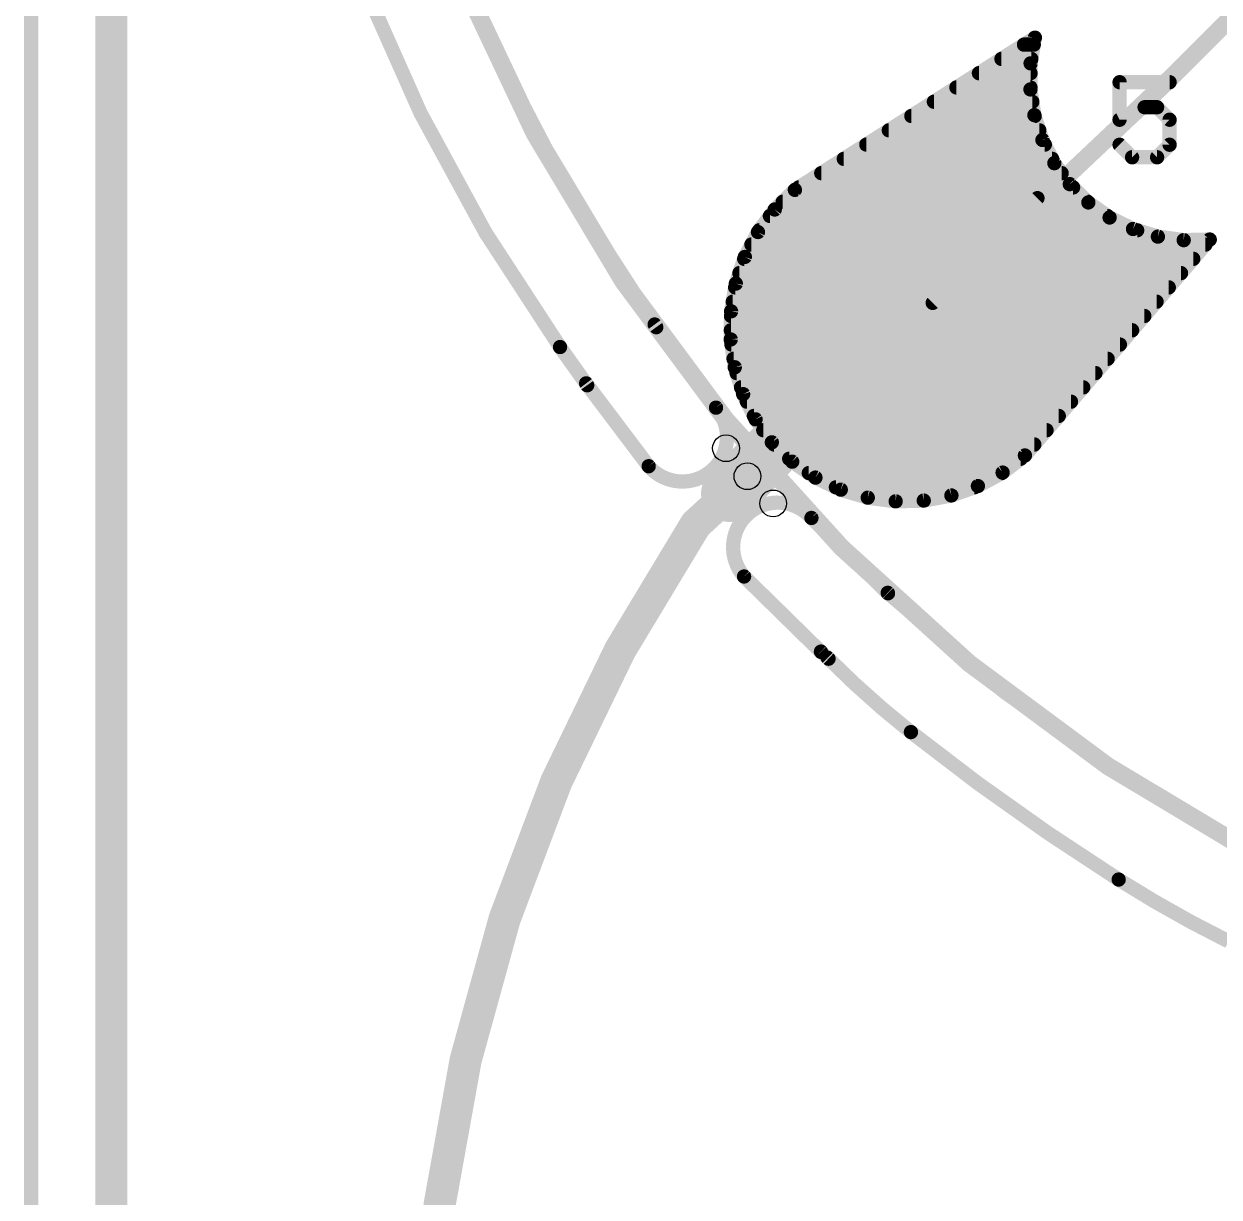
# Model space of a CAD drawing. Extents: x 0 to 107, y -24 to 80.
# Drawn here: x 1.17 to 18.18, y 27.7 to 44.39 of the extents above; entities that cross this region are included whole.
import ezdxf

# ---------------------------------------------------------------- set-up
doc = ezdxf.new("R2010")
doc.units = 0
for name, color, linetype in [('1', 12, 'CONTINUOUS'), ('16', 132, 'CONTINUOUS'), ('17', 110, 'CONTINUOUS'), ('20', 53, 'CONTINUOUS'), ('21', 53, 'CONTINUOUS'), ('23', 53, 'CONTINUOUS')]:
    doc.layers.add(name, color=color, linetype=linetype)

# ---------------------------------------------------------------- blocks, each defined once
blk = doc.blocks.new('ROUNDP')
at = {"const_width": 0.5}
blk.add_lwpolyline([(0, -0.25, 1), (0, 0.25, 1), (0, -0.25)], format="xyb", dxfattribs=at)

msp = doc.modelspace()

# ---------------------------------------------------------------- linework, layer by layer
at = {"layer": '1'}
for points, const_width in [([(2.413, 1.397), (2.413, 63.881)], 0.4572), ([(15.5572, 44.1933), (12.1409, 42.0278)], 0.2032), ([(15.4956, 43.8276), (15.5572, 44.1933)], 0.2032), ([(15.4012, 44.0944), (15.5405, 44.0944)], 0.2032), ([(15.0806, 43.8912), (15.5063, 43.8912)], 0.2032), ([(15.4931, 43.4569), (15.4956, 43.8276)], 0.2032), ([(14.76, 43.688), (15.4947, 43.688)], 0.2032), ([(14.4394, 43.4848), (15.4933, 43.4848)], 0.2032), ([(15.5498, 43.0904), (15.4931, 43.4569)], 0.2032), ([(14.1189, 43.2816), (15.5202, 43.2816)], 0.2032), ([(13.7983, 43.0784), (15.5537, 43.0784)], 0.2032), ([(15.6641, 42.7377), (15.5498, 43.0904)], 0.2032), ([(13.4777, 42.8752), (15.6196, 42.8752)], 0.2032), ([(13.1572, 42.672), (15.6978, 42.672)], 0.2032), ([(15.8333, 42.4077), (15.6641, 42.7377)], 0.2032), ([(12.8366, 42.4688), (15.802, 42.4688)], 0.2032), ([(12.516, 42.2656), (15.9378, 42.2656)], 0.2032), ([(16.0529, 42.109), (15.8333, 42.4077)], 0.2032), ([(16.3173, 41.849), (16.0529, 42.109)], 0.2032), ([(12.1409, 42.0278), (11.8544, 41.7484)], 0.2032), ([(12.1954, 42.0624), (16.1002, 42.0624)], 0.2032), ([(11.8544, 41.7484), (11.6151, 41.4276)], 0.2032), ([(11.968, 41.8592), (16.3069, 41.8592)], 0.2032), ([(16.6197, 41.6345), (16.3173, 41.849)], 0.2032), ([(11.7854, 41.656), (16.5895, 41.656)], 0.2032), ([(16.9525, 41.471), (16.6197, 41.6345)], 0.2032), ([(11.6151, 41.4276), (11.4289, 41.0734)], 0.2032), ([(11.6338, 41.4528), (17.0122, 41.4528)], 0.2032), ([(17.3071, 41.3627), (16.9525, 41.471)], 0.2032), ([(11.5215, 41.2496), (17.984, 41.2496)], 0.2032), ([(15.4146, 38.2486), (18.0452, 41.321)], 0.2032), ([(17.6745, 41.3123), (17.3071, 41.3627)], 0.2032), ([(18.0452, 41.321), (17.6745, 41.3123)], 0.2032), ([(11.4289, 41.0734), (11.3004, 40.6943)], 0.2032), ([(11.4198, 41.0464), (17.81, 41.0464)], 0.2032), ([(11.3509, 40.8432), (17.6361, 40.8432)], 0.2032), ([(11.3004, 40.6943), (11.2328, 40.2999)], 0.2032), ([(11.2911, 40.64), (17.4621, 40.64)], 0.2032), ([(11.2563, 40.4368), (17.2881, 40.4368)], 0.2032), ([(11.7856, 38.3007), (14.1028, 40.4197)], 0.4572), ([(11.2328, 40.2999), (11.2278, 39.8997)], 0.2032), ([(11.232, 40.2336), (17.1141, 40.2336)], 0.2032), ([(11.2278, 39.8997), (11.2854, 39.5036)], 0.2032), ([(11.2294, 40.0304), (16.9402, 40.0304)], 0.2032), ([(11.2383, 39.8272), (16.7662, 39.8272)], 0.2032), ([(11.2679, 39.624), (16.5922, 39.624)], 0.2032), ([(11.2854, 39.5036), (11.4042, 39.1215)], 0.2032), ([(11.3112, 39.4208), (16.4182, 39.4208)], 0.2032), ([(11.3743, 39.2176), (16.2443, 39.2176)], 0.2032), ([(11.4042, 39.1215), (11.5814, 38.7626)], 0.2032), ([(11.4571, 39.0144), (16.0703, 39.0144)], 0.2032), ([(11.5574, 38.8112), (15.8963, 38.8112)], 0.2032), ([(11.5814, 38.7626), (11.8125, 38.4359)], 0.2032), ([(11.2116, 37.7088), (11.7856, 38.3007)], 0.8128), ([(11.6908, 38.608), (15.7223, 38.608)], 0.2032), ([(11.8125, 38.4359), (12.103, 38.1605)], 0.2032), ([(11.8453, 38.4048), (15.5484, 38.4048)], 0.2032), ([(12.0596, 38.2016), (15.3534, 38.2016)], 0.2032), ([(15.0972, 38.0048), (15.4146, 38.2486)], 0.2032), ([(12.103, 38.1605), (12.4329, 37.934)], 0.2032), ([(14.7455, 37.8137), (15.0972, 38.0048)], 0.2032), ([(10.7312, 37.2686), (11.2116, 37.7088)], 0.4572), ([(12.3391, 37.9984), (15.0854, 37.9984)], 0.2032), ([(12.4329, 37.934), (12.7942, 37.7619)], 0.2032), ([(12.7242, 37.7952), (14.6932, 37.7952)], 0.2032), ([(12.7942, 37.7619), (13.178, 37.6484)], 0.2032), ([(13.9749, 37.6069), (14.3683, 37.68)], 0.2032), ([(14.3683, 37.68), (14.7455, 37.8137)], 0.2032), ([(13.178, 37.6484), (13.5748, 37.5963)], 0.2032), ([(13.5748, 37.5963), (13.9749, 37.6069)], 0.2032)]:
    msp.add_lwpolyline(points, dxfattribs=dict(at, const_width=const_width))
for points, const_width in [([(15.6073, 44.1849, 1), (15.5071, 44.2017)], 0.1016), ([(15.5844, 44.1504, 1), (15.53, 44.2362)], 0.1016), ([(15.4012, 44.1452, 1), (15.4012, 44.0436)], 0.1016), ([(15.5405, 44.0436, 1), (15.5405, 44.1452)], 0.1016), ([(15.0806, 43.942, 1), (15.0806, 43.8404)], 0.1016), ([(15.5464, 43.8273, 1), (15.4448, 43.828)], 0.1016), ([(15.4455, 43.8361, 1), (15.5457, 43.8192)], 0.1016), ([(15.5063, 43.8404, 1), (15.5063, 43.942)], 0.1016), ([(14.76, 43.7388, 1), (14.76, 43.6372)], 0.1016), ([(15.4947, 43.6372, 1), (15.4947, 43.7388)], 0.1016), ([(14.4394, 43.5356, 1), (14.4394, 43.434)], 0.1016), ([(15.5433, 43.4646, 1), (15.4429, 43.4491)], 0.1016), ([(15.4933, 43.434, 1), (15.4933, 43.5356)], 0.1016), ([(14.1189, 43.3324, 1), (14.1189, 43.2308)], 0.1016), ([(15.4423, 43.4572, 1), (15.5439, 43.4565)], 0.1016), ([(15.5202, 43.2308, 1), (15.5202, 43.3324)], 0.1016), ([(13.7983, 43.1292, 1), (13.7983, 43.0276)], 0.1016), ([(15.5981, 43.1061, 1), (15.5015, 43.0748)], 0.1016), ([(15.4996, 43.0827, 1), (15.6, 43.0982)], 0.1016), ([(15.5537, 43.0276, 1), (15.5537, 43.1292)], 0.1016), ([(13.4777, 42.926, 1), (13.4777, 42.8244)], 0.1016), ([(15.6196, 42.8244, 1), (15.6196, 42.926)], 0.1016), ([(13.1572, 42.7228, 1), (13.1572, 42.6212)], 0.1016), ([(15.7094, 42.7609, 1), (15.6189, 42.7145)], 0.1016), ([(15.6158, 42.722, 1), (15.7125, 42.7534)], 0.1016), ([(15.6978, 42.6212, 1), (15.6978, 42.7228)], 0.1016), ([(12.8366, 42.5196, 1), (12.8366, 42.418)], 0.1016), ([(15.802, 42.418, 1), (15.802, 42.5196)], 0.1016), ([(12.516, 42.3164, 1), (12.516, 42.2148)], 0.1016), ([(15.8742, 42.4378, 1), (15.7924, 42.3777)], 0.1016), ([(15.7881, 42.3846, 1), (15.8785, 42.4309)], 0.1016), ([(15.9378, 42.2148, 1), (15.9378, 42.3164)], 0.1016), ([(16.0885, 42.1452, 1), (16.0173, 42.0727)], 0.1016), ([(16.0119, 42.0789, 1), (16.0938, 42.139)], 0.1016), ([(12.1137, 42.0707, 1), (12.1681, 41.9849)], 0.1016), ([(12.1764, 41.9915, 1), (12.1054, 42.0642)], 0.1016), ([(12.1954, 42.1132, 1), (12.1954, 42.0116)], 0.1016), ([(16.1002, 42.0116, 1), (16.1002, 42.1132)], 0.1016), ([(11.8951, 41.7181, 1), (11.8137, 41.7788)], 0.1016), ([(11.968, 41.91, 1), (11.968, 41.8084)], 0.1016), ([(16.3467, 41.8905, 1), (16.2879, 41.8076)], 0.1016), ([(16.2817, 41.8128, 1), (16.3529, 41.8852)], 0.1016), ([(16.3069, 41.8084, 1), (16.3069, 41.91)], 0.1016), ([(11.7854, 41.7068, 1), (11.7854, 41.6052)], 0.1016), ([(11.8189, 41.7848, 1), (11.8898, 41.7121)], 0.1016), ([(16.6421, 41.6801, 1), (16.5973, 41.5889)], 0.1016), ([(16.5895, 41.6052, 1), (16.5895, 41.7068)], 0.1016), ([(16.5904, 41.5931, 1), (16.6491, 41.676)], 0.1016), ([(11.5744, 41.458, 1), (11.6558, 41.3973)], 0.1016), ([(11.66, 41.404, 1), (11.5701, 41.4513)], 0.1016), ([(11.6338, 41.5036, 1), (11.6338, 41.402)], 0.1016), ([(16.9674, 41.5196, 1), (16.9377, 41.4225)], 0.1016), ([(16.9301, 41.4254, 1), (16.9749, 41.5166)], 0.1016), ([(17.0122, 41.402, 1), (17.0122, 41.5036)], 0.1016), ([(11.5215, 41.3004, 1), (11.5215, 41.1988)], 0.1016), ([(17.3141, 41.413, 1), (17.3002, 41.3124)], 0.1016), ([(17.2923, 41.3141, 1), (17.322, 41.4113)], 0.1016), ([(17.6733, 41.363, 1), (17.6757, 41.2615)], 0.1016), ([(17.6676, 41.2619, 1), (17.6814, 41.3626)], 0.1016), ([(17.984, 41.1988, 1), (17.984, 41.3004)], 0.1016), ([(18.0838, 41.288, 1), (18.0066, 41.3541)], 0.1016), ([(18.0464, 41.2703, 1), (18.044, 41.3718)], 0.1016), ([(11.477, 41.0571, 1), (11.3808, 41.0897)], 0.1016), ([(11.4198, 41.0972, 1), (11.4198, 40.9956)], 0.1016), ([(11.3839, 41.097, 1), (11.4739, 41.0497)], 0.1016), ([(17.81, 40.9956, 1), (17.81, 41.0972)], 0.1016), ([(11.3509, 40.894, 1), (11.3509, 40.7924)], 0.1016), ([(17.6361, 40.7924, 1), (17.6361, 40.894)], 0.1016), ([(11.2911, 40.6908, 1), (11.2911, 40.5892)], 0.1016), ([(11.2523, 40.7106, 1), (11.3485, 40.678)], 0.1016), ([(11.3505, 40.6857, 1), (11.2504, 40.7029)], 0.1016), ([(17.4621, 40.5892, 1), (17.4621, 40.6908)], 0.1016), ([(11.2563, 40.4876, 1), (11.2563, 40.386)], 0.1016), ([(14.1799, 40.3354, 1), (14.0256, 40.5041)], 0.2286), ([(17.2881, 40.386, 1), (17.2881, 40.4876)], 0.1016), ([(11.232, 40.2844, 1), (11.232, 40.1828)], 0.1016), ([(11.2836, 40.2992, 1), (11.182, 40.3005)], 0.1016), ([(11.1828, 40.3084, 1), (11.2829, 40.2913)], 0.1016), ([(17.1141, 40.1828, 1), (17.1141, 40.2844)], 0.1016), ([(11.2781, 39.907, 1), (11.1775, 39.8924)], 0.1016), ([(11.2294, 40.0812, 1), (11.2294, 39.9796)], 0.1016), ([(16.9402, 39.9796, 1), (16.9402, 40.0812)], 0.1016), ([(11.177, 39.9003, 1), (11.2786, 39.899)], 0.1016), ([(11.2383, 39.878, 1), (11.2383, 39.7764)], 0.1016), ([(16.7662, 39.7764, 1), (16.7662, 39.878)], 0.1016), ([(11.2679, 39.6748, 1), (11.2679, 39.5732)], 0.1016), ([(16.5922, 39.5732, 1), (16.5922, 39.6748)], 0.1016), ([(11.3339, 39.5187, 1), (11.2369, 39.4885)], 0.1016), ([(11.2351, 39.4963, 1), (11.3357, 39.5109)], 0.1016), ([(11.3112, 39.4716, 1), (11.3112, 39.37)], 0.1016), ([(16.4182, 39.37, 1), (16.4182, 39.4716)], 0.1016), ([(11.3743, 39.2684, 1), (11.3743, 39.1668)], 0.1016), ([(16.2443, 39.1668, 1), (16.2443, 39.2684)], 0.1016), ([(11.4498, 39.144, 1), (11.3587, 39.099)], 0.1016), ([(11.3557, 39.1064, 1), (11.4528, 39.1366)], 0.1016), ([(11.4571, 39.0652, 1), (11.4571, 38.9636)], 0.1016), ([(16.0703, 38.9636, 1), (16.0703, 39.0652)], 0.1016), ([(11.5574, 38.862, 1), (11.5574, 38.7604)], 0.1016), ([(11.6229, 38.7919, 1), (11.5399, 38.7333)], 0.1016), ([(11.5359, 38.7401, 1), (11.627, 38.7851)], 0.1016), ([(15.8963, 38.7604, 1), (15.8963, 38.862)], 0.1016), ([(11.9315, 38.1592, 1), (11.6397, 38.4422)], 0.4064), ([(11.6908, 38.6588, 1), (11.6908, 38.5572)], 0.1016), ([(15.7223, 38.5572, 1), (15.7223, 38.6588)], 0.1016), ([(11.7085, 38.385, 1), (11.8627, 38.2164)], 0.2286), ([(11.8475, 38.4727, 1), (11.7776, 38.399)], 0.1016), ([(11.7711, 38.4065, 1), (11.854, 38.4652)], 0.1016), ([(11.8453, 38.4556, 1), (11.8453, 38.354)], 0.1016), ([(15.5484, 38.354, 1), (15.5484, 38.4556)], 0.1016), ([(12.0596, 38.2524, 1), (12.0596, 38.1508)], 0.1016), ([(15.3534, 38.1508, 1), (15.3534, 38.2524)], 0.1016), ([(15.376, 38.2816, 1), (15.4532, 38.2155)], 0.1016), ([(15.4455, 38.2083, 1), (15.3837, 38.2889)], 0.1016), ([(12.1317, 38.2024, 1), (12.0742, 38.1186)], 0.1016), ([(12.068, 38.1237, 1), (12.1379, 38.1974)], 0.1016), ([(15.1214, 37.9602, 1), (15.0729, 38.0495)], 0.1016), ([(11.0657, 37.8503, 1), (11.3575, 37.5673)], 0.4064), ([(11.2888, 37.6245, 1), (11.1344, 37.7931)], 0.2286), ([(12.3391, 38.0492, 1), (12.3391, 37.9476)], 0.1016), ([(12.4547, 37.9799, 1), (12.4111, 37.8881)], 0.1016), ([(12.4041, 37.8921, 1), (12.4617, 37.9759)], 0.1016), ([(15.0662, 38.0451, 1), (15.1281, 37.9645)], 0.1016), ([(15.0854, 37.9476, 1), (15.0854, 38.0492)], 0.1016), ([(12.7242, 37.846, 1), (12.7242, 37.7444)], 0.1016), ([(12.8086, 37.8106, 1), (12.7798, 37.7131)], 0.1016), ([(12.7724, 37.716, 1), (12.816, 37.8077)], 0.1016), ([(14.3514, 37.7279, 1), (14.3853, 37.6321)], 0.1016), ([(14.3776, 37.6301, 1), (14.3591, 37.73)], 0.1016), ([(14.6932, 37.7444, 1), (14.6932, 37.846)], 0.1016), ([(14.7213, 37.8584, 1), (14.7698, 37.7691)], 0.1016), ([(14.7625, 37.7659, 1), (14.7286, 37.8616)], 0.1016), ([(13.1846, 37.6987, 1), (13.1714, 37.598)], 0.1016), ([(13.1636, 37.5996, 1), (13.1924, 37.6971)], 0.1016), ([(13.5734, 37.6471, 1), (13.5761, 37.5455)], 0.1016), ([(13.5682, 37.5459, 1), (13.5814, 37.6467)], 0.1016), ([(13.9656, 37.6569, 1), (13.9841, 37.557)], 0.1016), ([(13.9762, 37.5561, 1), (13.9735, 37.6577)], 0.1016), ([(10.7312, 37.2686, 0.2077), (7.493, 19.304)], 0.4572), ([(10.654, 37.3529, 1), (10.8084, 37.1843)], 0.2286), ([(10.8263, 37.2052, 1), (10.6361, 37.332)], 0.2286), ([(22.225, 28.702, 0.1436), (15.24, 18.796)], 0.4572)]:
    msp.add_lwpolyline(points, format="xyb", dxfattribs=dict(at, const_width=const_width))
at = {"layer": '16'}
for points, const_width in [([(5.4864, 54.6101, 0.4142), (30.48, 29.6165)], 0.254), ([(15.6073, 44.1849, 1), (15.5071, 44.2017)], 0.1016), ([(15.5844, 44.1504, 1), (15.53, 44.2362)], 0.1016), ([(15.4012, 44.1452, 1), (15.4012, 44.0436)], 0.1016), ([(15.5405, 44.0436, 1), (15.5405, 44.1452)], 0.1016), ([(15.0806, 43.942, 1), (15.0806, 43.8404)], 0.1016), ([(15.5464, 43.8273, 1), (15.4448, 43.828)], 0.1016), ([(15.4455, 43.8361, 1), (15.5457, 43.8192)], 0.1016), ([(15.5063, 43.8404, 1), (15.5063, 43.942)], 0.1016), ([(14.76, 43.7388, 1), (14.76, 43.6372)], 0.1016), ([(15.4947, 43.6372, 1), (15.4947, 43.7388)], 0.1016), ([(17.4351, 43.655, 1), (17.5249, 43.5652)], 0.127), ([(17.5236, 43.5639, 1), (17.4364, 43.6563)], 0.127), ([(14.4394, 43.5356, 1), (14.4394, 43.434)], 0.1016), ([(15.5433, 43.4646, 1), (15.4429, 43.4491)], 0.1016), ([(15.4933, 43.434, 1), (15.4933, 43.5356)], 0.1016), ([(14.1189, 43.3324, 1), (14.1189, 43.2308)], 0.1016), ([(15.4423, 43.4572, 1), (15.5439, 43.4565)], 0.1016), ([(15.5202, 43.2308, 1), (15.5202, 43.3324)], 0.1016), ([(13.7983, 43.1292, 1), (13.7983, 43.0276)], 0.1016), ([(15.5981, 43.1061, 1), (15.5015, 43.0748)], 0.1016), ([(15.4996, 43.0827, 1), (15.6, 43.0982)], 0.1016), ([(15.5537, 43.0276, 1), (15.5537, 43.1292)], 0.1016), ([(13.4777, 42.926, 1), (13.4777, 42.8244)], 0.1016), ([(15.6196, 42.8244, 1), (15.6196, 42.926)], 0.1016), ([(13.1572, 42.7228, 1), (13.1572, 42.6212)], 0.1016), ([(15.7094, 42.7609, 1), (15.6189, 42.7145)], 0.1016), ([(15.6158, 42.722, 1), (15.7125, 42.7534)], 0.1016), ([(15.6978, 42.6212, 1), (15.6978, 42.7228)], 0.1016), ([(12.8366, 42.5196, 1), (12.8366, 42.418)], 0.1016), ([(15.802, 42.418, 1), (15.802, 42.5196)], 0.1016), ([(12.516, 42.3164, 1), (12.516, 42.2148)], 0.1016), ([(15.8742, 42.4378, 1), (15.7924, 42.3777)], 0.1016), ([(15.7881, 42.3846, 1), (15.8785, 42.4309)], 0.1016), ([(15.9377, 42.2148, 1), (15.9377, 42.3164)], 0.1016), ([(16.0885, 42.1452, 1), (16.0173, 42.0727)], 0.1016), ([(16.0119, 42.0789, 1), (16.0938, 42.139)], 0.1016), ([(12.1137, 42.0707, 1), (12.1681, 41.9849)], 0.1016), ([(12.1764, 41.9915, 1), (12.1054, 42.0642)], 0.1016), ([(12.1954, 42.1132, 1), (12.1954, 42.0116)], 0.1016), ([(16.1002, 42.0116, 1), (16.1002, 42.1132)], 0.1016), ([(11.8951, 41.718, 1), (11.8137, 41.7788)], 0.1016), ([(11.968, 41.91, 1), (11.968, 41.8084)], 0.1016), ([(15.6289, 41.8741, 1), (15.5571, 41.9459)], 0.1016), ([(16.3467, 41.8905, 1), (16.2879, 41.8076)], 0.1016), ([(16.2817, 41.8128, 1), (16.3529, 41.8852)], 0.1016), ([(16.3069, 41.8084, 1), (16.3069, 41.91)], 0.1016), ([(11.7854, 41.7068, 1), (11.7854, 41.6052)], 0.1016), ([(11.8189, 41.7848, 1), (11.8899, 41.712)], 0.1016), ([(16.6421, 41.6801, 1), (16.5973, 41.5889)], 0.1016), ([(16.5895, 41.6052, 1), (16.5895, 41.7068)], 0.1016), ([(16.5904, 41.5931, 1), (16.6491, 41.676)], 0.1016), ([(11.5744, 41.458, 1), (11.6558, 41.3973)], 0.1016), ([(11.6601, 41.404, 1), (11.5701, 41.4513)], 0.1016), ([(11.6339, 41.5036, 1), (11.6339, 41.402)], 0.1016), ([(16.9674, 41.5196, 1), (16.9377, 41.4225)], 0.1016), ([(16.9301, 41.4254, 1), (16.9749, 41.5166)], 0.1016), ([(17.0122, 41.402, 1), (17.0122, 41.5036)], 0.1016), ([(11.5215, 41.3004, 1), (11.5215, 41.1988)], 0.1016), ([(17.3141, 41.413, 1), (17.3002, 41.3124)], 0.1016), ([(17.2923, 41.3141, 1), (17.322, 41.4113)], 0.1016), ([(17.6733, 41.363, 1), (17.6757, 41.2615)], 0.1016), ([(17.6676, 41.2619, 1), (17.6814, 41.3626)], 0.1016), ([(17.984, 41.1988, 1), (17.984, 41.3004)], 0.1016), ([(18.0838, 41.288, 1), (18.0066, 41.3541)], 0.1016), ([(18.0464, 41.2703, 1), (18.044, 41.3718)], 0.1016), ([(11.477, 41.057, 1), (11.3808, 41.0897)], 0.1016), ([(11.4198, 41.0972, 1), (11.4198, 40.9956)], 0.1016), ([(11.384, 41.097, 1), (11.4739, 41.0497)], 0.1016), ([(17.81, 40.9956, 1), (17.81, 41.0972)], 0.1016), ([(11.3509, 40.894, 1), (11.3509, 40.7924)], 0.1016), ([(17.6361, 40.7924, 1), (17.6361, 40.894)], 0.1016), ([(11.2912, 40.6908, 1), (11.2912, 40.5892)], 0.1016), ([(11.2524, 40.7106, 1), (11.3486, 40.678)], 0.1016), ([(11.3505, 40.6857, 1), (11.2504, 40.7029)], 0.1016), ([(17.4621, 40.5892, 1), (17.4621, 40.6908)], 0.1016), ([(11.2563, 40.4876, 1), (11.2563, 40.386)], 0.1016), ([(14.0592, 40.4659, 1), (14.1464, 40.3736)], 0.127), ([(14.0669, 40.4557, 1), (14.1387, 40.3838)], 0.1016), ([(17.2881, 40.386, 1), (17.2881, 40.4876)], 0.1016), ([(11.232, 40.2844, 1), (11.232, 40.1828)], 0.1016), ([(11.2837, 40.2992, 1), (11.1821, 40.3005)], 0.1016), ([(11.1828, 40.3084, 1), (11.283, 40.2913)], 0.1016), ([(17.1141, 40.1828, 1), (17.1141, 40.2844)], 0.1016), ([(11.2781, 39.907, 1), (11.1776, 39.8924)], 0.1016), ([(11.2295, 40.0812, 1), (11.2295, 39.9796)], 0.1016), ([(16.9402, 39.9796, 1), (16.9402, 40.0812)], 0.1016), ([(11.177, 39.9003, 1), (11.2786, 39.899)], 0.1016), ([(11.2384, 39.878, 1), (11.2384, 39.7764)], 0.1016), ([(16.7662, 39.7764, 1), (16.7662, 39.878)], 0.1016), ([(11.2679, 39.6748, 1), (11.2679, 39.5732)], 0.1016), ([(16.5922, 39.5732, 1), (16.5922, 39.6748)], 0.1016), ([(11.3339, 39.5187, 1), (11.2369, 39.4885)], 0.1016), ([(11.2352, 39.4963, 1), (11.3357, 39.5109)], 0.1016), ([(11.3112, 39.4716, 1), (11.3112, 39.37)], 0.1016), ([(16.4182, 39.37, 1), (16.4182, 39.4716)], 0.1016), ([(11.3744, 39.2684, 1), (11.3744, 39.1668)], 0.1016), ([(16.2443, 39.1668, 1), (16.2443, 39.2684)], 0.1016), ([(11.4498, 39.144, 1), (11.3587, 39.099)], 0.1016), ([(11.3558, 39.1064, 1), (11.4528, 39.1366)], 0.1016), ([(11.4571, 39.0652, 1), (11.4571, 38.9636)], 0.1016), ([(16.0703, 38.9636, 1), (16.0703, 39.0652)], 0.1016), ([(11.5574, 38.862, 1), (11.5574, 38.7604)], 0.1016), ([(11.6229, 38.7919, 1), (11.54, 38.7333)], 0.1016), ([(11.5359, 38.7401, 1), (11.627, 38.7851)], 0.1016), ([(15.8963, 38.7604, 1), (15.8963, 38.862)], 0.1016), ([(11.6908, 38.6588, 1), (11.6908, 38.5572)], 0.1016), ([(15.7223, 38.5572, 1), (15.7223, 38.6588)], 0.1016), ([(11.8475, 38.4727, 1), (11.7776, 38.399)], 0.1016), ([(11.7711, 38.4065, 1), (11.854, 38.4652)], 0.1016), ([(11.8453, 38.4556, 1), (11.8453, 38.354)], 0.1016), ([(15.5484, 38.354, 1), (15.5484, 38.4556)], 0.1016), ([(12.0596, 38.2524, 1), (12.0596, 38.1508)], 0.1016), ([(15.3534, 38.1508, 1), (15.3534, 38.2524)], 0.1016), ([(15.376, 38.2816, 1), (15.4532, 38.2155)], 0.1016), ([(15.4455, 38.2083, 1), (15.3837, 38.2889)], 0.1016), ([(12.1317, 38.2024, 1), (12.0742, 38.1186)], 0.1016), ([(12.068, 38.1236, 1), (12.1379, 38.1974)], 0.1016), ([(15.1214, 37.9602, 1), (15.0729, 38.0495)], 0.1016), ([(12.3391, 38.0492, 1), (12.3391, 37.9476)], 0.1016), ([(12.4547, 37.9798, 1), (12.411, 37.8881)], 0.1016), ([(12.4041, 37.8921, 1), (12.4616, 37.9758)], 0.1016), ([(15.0662, 38.0451, 1), (15.1281, 37.9645)], 0.1016), ([(15.0854, 37.9476, 1), (15.0854, 38.0492)], 0.1016), ([(12.7242, 37.846, 1), (12.7242, 37.7444)], 0.1016), ([(12.8086, 37.8105, 1), (12.7798, 37.7131)], 0.1016), ([(12.7723, 37.716, 1), (12.816, 37.8077)], 0.1016), ([(14.3514, 37.7279, 1), (14.3853, 37.6321)], 0.1016), ([(14.3776, 37.63, 1), (14.3591, 37.7299)], 0.1016), ([(14.6933, 37.7444, 1), (14.6933, 37.846)], 0.1016), ([(14.7213, 37.8584, 1), (14.7698, 37.7691)], 0.1016), ([(14.7625, 37.7658, 1), (14.7286, 37.8616)], 0.1016), ([(13.1846, 37.6987, 1), (13.1714, 37.598)], 0.1016), ([(13.1636, 37.5996, 1), (13.1924, 37.697)], 0.1016), ([(13.5734, 37.647, 1), (13.5761, 37.5455)], 0.1016), ([(13.5682, 37.5459, 1), (13.5814, 37.6466)], 0.1016), ([(13.9656, 37.6568, 1), (13.9841, 37.5569)], 0.1016), ([(13.9762, 37.5561, 1), (13.9735, 37.6577)], 0.1016)]:
    msp.add_lwpolyline(points, format="xyb", dxfattribs=dict(at, const_width=const_width))
for points, const_width in [([(17.48, 43.6101), (23.48, 49.6101)], 0.254), ([(12.1409, 42.0278), (15.5572, 44.1933)], 0.2032), ([(15.5572, 44.1933), (15.4956, 43.8276)], 0.2032), ([(15.4012, 44.0944), (15.5405, 44.0944)], 0.2032), ([(15.0806, 43.8912), (15.5063, 43.8912)], 0.2032), ([(15.4956, 43.8276), (15.4931, 43.4569)], 0.2032), ([(14.1028, 40.4197), (17.48, 43.6101)], 0.254), ([(14.76, 43.688), (15.4947, 43.688)], 0.2032), ([(14.4394, 43.4848), (15.4933, 43.4848)], 0.2032), ([(15.4931, 43.4569), (15.5498, 43.0904)], 0.2032), ([(14.1189, 43.2816), (15.5202, 43.2816)], 0.2032), ([(13.7983, 43.0784), (15.5537, 43.0784)], 0.2032), ([(15.5498, 43.0904), (15.6641, 42.7377)], 0.2032), ([(13.4777, 42.8752), (15.6196, 42.8752)], 0.2032), ([(13.1572, 42.672), (15.6978, 42.672)], 0.2032), ([(15.6641, 42.7377), (15.8333, 42.4077)], 0.2032), ([(12.8366, 42.4688), (15.802, 42.4688)], 0.2032), ([(12.516, 42.2656), (15.9377, 42.2656)], 0.2032), ([(15.8333, 42.4077), (16.0529, 42.109)], 0.2032), ([(16.0529, 42.109), (16.3173, 41.849)], 0.2032), ([(11.8544, 41.7484), (12.1409, 42.0278)], 0.2032), ([(12.1954, 42.0624), (16.1002, 42.0624)], 0.2032), ([(11.6151, 41.4276), (11.8544, 41.7484)], 0.2032), ([(11.968, 41.8592), (16.3069, 41.8592)], 0.2032), ([(14.1028, 40.4197), (15.593, 41.91)], 0.2032), ([(16.3173, 41.849), (16.6197, 41.6345)], 0.2032), ([(11.7854, 41.656), (16.5895, 41.656)], 0.2032), ([(16.6197, 41.6345), (16.9525, 41.471)], 0.2032), ([(11.4289, 41.0734), (11.6151, 41.4276)], 0.2032), ([(11.6339, 41.4528), (17.0122, 41.4528)], 0.2032), ([(16.9525, 41.471), (17.3071, 41.3627)], 0.2032), ([(11.5215, 41.2496), (17.984, 41.2496)], 0.2032), ([(18.0452, 41.321), (15.4146, 38.2486)], 0.2032), ([(17.3071, 41.3627), (17.6745, 41.3123)], 0.2032), ([(17.6745, 41.3123), (18.0452, 41.321)], 0.2032), ([(11.3005, 40.6943), (11.4289, 41.0734)], 0.2032), ([(11.4198, 41.0464), (17.81, 41.0464)], 0.2032), ([(11.3509, 40.8432), (17.6361, 40.8432)], 0.2032), ([(11.2329, 40.2999), (11.3005, 40.6943)], 0.2032), ([(11.2912, 40.64), (17.4621, 40.64)], 0.2032), ([(11.2563, 40.4368), (17.2881, 40.4368)], 0.2032), ([(11.2278, 39.8997), (11.2329, 40.2999)], 0.2032), ([(11.232, 40.2336), (17.1141, 40.2336)], 0.2032), ([(11.2854, 39.5036), (11.2278, 39.8997)], 0.2032), ([(11.2295, 40.0304), (16.9402, 40.0304)], 0.2032), ([(11.2384, 39.8272), (16.7662, 39.8272)], 0.2032), ([(11.2679, 39.624), (16.5922, 39.624)], 0.2032), ([(11.4043, 39.1215), (11.2854, 39.5036)], 0.2032), ([(11.3112, 39.4208), (16.4182, 39.4208)], 0.2032), ([(11.3744, 39.2176), (16.2443, 39.2176)], 0.2032), ([(11.5814, 38.7626), (11.4043, 39.1215)], 0.2032), ([(11.4571, 39.0144), (16.0703, 39.0144)], 0.2032), ([(11.5574, 38.8112), (15.8963, 38.8112)], 0.2032), ([(11.8125, 38.4359), (11.5814, 38.7626)], 0.2032), ([(11.6908, 38.608), (15.7223, 38.608)], 0.2032), ([(12.103, 38.1605), (11.8125, 38.4359)], 0.2032), ([(11.8453, 38.4048), (15.5484, 38.4048)], 0.2032), ([(12.0596, 38.2016), (15.3534, 38.2016)], 0.2032), ([(15.4146, 38.2486), (15.0972, 38.0048)], 0.2032), ([(12.4329, 37.934), (12.103, 38.1605)], 0.2032), ([(15.0972, 38.0048), (14.7455, 37.8137)], 0.2032), ([(12.3391, 37.9984), (15.0854, 37.9984)], 0.2032), ([(12.7942, 37.7618), (12.4329, 37.934)], 0.2032), ([(12.7242, 37.7952), (14.6933, 37.7952)], 0.2032), ([(13.178, 37.6483), (12.7942, 37.7618)], 0.2032), ([(14.3683, 37.68), (13.9749, 37.6069)], 0.2032), ([(14.7455, 37.8137), (14.3683, 37.68)], 0.2032), ([(13.5748, 37.5963), (13.178, 37.6483)], 0.2032), ([(13.9749, 37.6069), (13.5748, 37.5963)], 0.2032)]:
    msp.add_lwpolyline(points, dxfattribs=dict(at, const_width=const_width))
at = {"layer": '20', "const_width": 0.2032}
for points in [[(1.27, 78.74), (1.27, 1.27)], [(10.1451, 40.1121), (11.0185, 38.9292)], [(9.1846, 39.2481), (8.7986, 39.7916)], [(10.06, 38.096), (9.1702, 39.2746)], [(13.466, 36.288), (12.3761, 37.3598)], [(11.4176, 36.5266), (12.5111, 35.4546)], [(12.5114, 35.4582), (12.6196, 35.3569)]]:
    msp.add_lwpolyline(points, dxfattribs=at)
at = {"layer": '20'}
for points, const_width in [([(6.7285, 62.357, 0.2384), (10.1676, 40.0736)], 0.2032), ([(4.8844, 48.5953, 0.0999), (8.7986, 39.7916)], 0.2032), ([(10.186, 40.1423, 1), (10.1042, 40.0819)], 0.1016), ([(10.1263, 40.044, 1), (10.2089, 40.1032)], 0.1016), ([(8.84, 39.821, 1), (8.7572, 39.7622)], 0.1016), ([(8.7572, 39.7622, 1), (8.84, 39.821)], 0.1016), ([(9.2107, 39.3052, 1), (9.1297, 39.244)], 0.1016), ([(9.1432, 39.2187, 1), (9.226, 39.2775)], 0.1016), ([(10.06, 38.096, 0.9998), (11.0185, 38.9292)], 0.2032), ([(11.0568, 38.9625, 1), (10.9802, 38.8959)], 0.1016), ([(10.9776, 38.899, 1), (11.0594, 38.9594)], 0.1016), ([(10.0983, 38.1293, 1), (10.0217, 38.0627)], 0.1016), ([(10.0195, 38.0654, 1), (10.1005, 38.1266)], 0.1016), ([(12.3761, 37.3598, 1), (11.4176, 36.5266)], 0.2032), ([(12.4117, 37.396, 1), (12.3405, 37.3236)], 0.1016), ([(12.3378, 37.3265, 1), (12.4144, 37.3931)], 0.1016), ([(11.4532, 36.5629, 1), (11.382, 36.4903)], 0.1016), ([(11.3793, 36.4933, 1), (11.4559, 36.5599)], 0.1016), ([(13.462, 36.2941, 0.0882), (20.7239, 31.6128)], 0.2032), ([(13.4966, 36.3313, 1), (13.4274, 36.2569)], 0.1016), ([(13.4304, 36.2518, 1), (13.5016, 36.3242)], 0.1016), ([(12.5461, 35.4953, 1), (12.4767, 35.4211)], 0.1016), ([(12.4755, 35.4183, 1), (12.5467, 35.4909)], 0.1016), ([(12.6086, 35.3695, 0.0296), (13.7922, 34.3129)], 0.2032), ([(12.6446, 35.4053, 1), (12.5726, 35.3337)], 0.1016), ([(12.5849, 35.3198, 1), (12.6543, 35.394)], 0.1016), ([(13.7922, 34.3129, 0.0262), (16.7488, 32.2148)], 0.2032), ([(13.8237, 34.3527, 1), (13.7607, 34.2731)], 0.1016), ([(13.7607, 34.2731, 1), (13.8237, 34.3527)], 0.1016), ([(16.7488, 32.2148, 0.0262), (18.3109, 31.336)], 0.2032), ([(16.776, 32.2577, 1), (16.7216, 32.1719)], 0.1016), ([(16.7216, 32.1719, 1), (16.776, 32.2577)], 0.1016)]:
    msp.add_lwpolyline(points, format="xyb", dxfattribs=dict(at, const_width=const_width))
for centre in [(11.1608, 38.3515), (11.4656, 37.9527), (11.8313, 37.5666)]:
    msp.add_circle(centre, 0.1905, dxfattribs=at)
at = {"layer": '21', "const_width": 0.2032}
for points in [[(17.4735, 43.5594), (16.7617, 43.5594)], [(16.7617, 43.5594), (16.7617, 43.0256)], [(16.7617, 43.0256), (17.1176, 43.2035)], [(17.1176, 43.2035), (17.2956, 43.2035)], [(17.2956, 43.2035), (17.4735, 43.0256)], [(17.4735, 43.0256), (17.4735, 42.6697)], [(16.9397, 42.4917), (16.7617, 42.6697)], [(17.4735, 42.6697), (17.2956, 42.4917)], [(17.2956, 42.4917), (16.9397, 42.4917)]]:
    msp.add_lwpolyline(points, dxfattribs=at)
at = {"layer": '21', "const_width": 0.1016}
for points in [[(16.7617, 43.6102, 1), (16.7617, 43.5086)], [(16.8125, 43.5594, 1), (16.7109, 43.5594)], [(17.4735, 43.5086, 1), (17.4735, 43.6102)], [(17.1176, 43.2543, 1), (17.1176, 43.1527)], [(17.1403, 43.1581, 1), (17.0949, 43.2489)], [(17.3315, 43.2394, 1), (17.2596, 43.1676)], [(17.2956, 43.1527, 1), (17.2956, 43.2543)], [(16.739, 43.071, 1), (16.7844, 42.9801)], [(16.7109, 43.0256, 1), (16.8125, 43.0256)], [(17.5243, 43.0256, 1), (17.4227, 43.0256)], [(17.4376, 42.9896, 1), (17.5094, 43.0615)], [(16.7976, 42.7056, 1), (16.7258, 42.6337)], [(17.4227, 42.6697, 1), (17.5243, 42.6697)], [(17.5094, 42.6337, 1), (17.4376, 42.7056)], [(16.9397, 42.5425, 1), (16.9397, 42.4409)], [(16.9037, 42.4558, 1), (16.9756, 42.5276)], [(17.2596, 42.5276, 1), (17.3315, 42.4558)], [(17.2956, 42.4409, 1), (17.2956, 42.5425)]]:
    msp.add_lwpolyline(points, format="xyb", dxfattribs=at)
at = {"layer": '23'}
msp.add_point((14.0801, 40.4001), dxfattribs=at)

# ---------------------------------------------------------------- block references
at = {"layer": '17', "xscale": 4.064, "yscale": 4.064, "rotation": 40.9}
msp.add_blockref('ROUNDP', (14.1028, 40.4197), dxfattribs=at)
msp.add_blockref('ROUNDP', (14.1028, 40.4197), dxfattribs=at)

doc.saveas('drawing.dxf')
